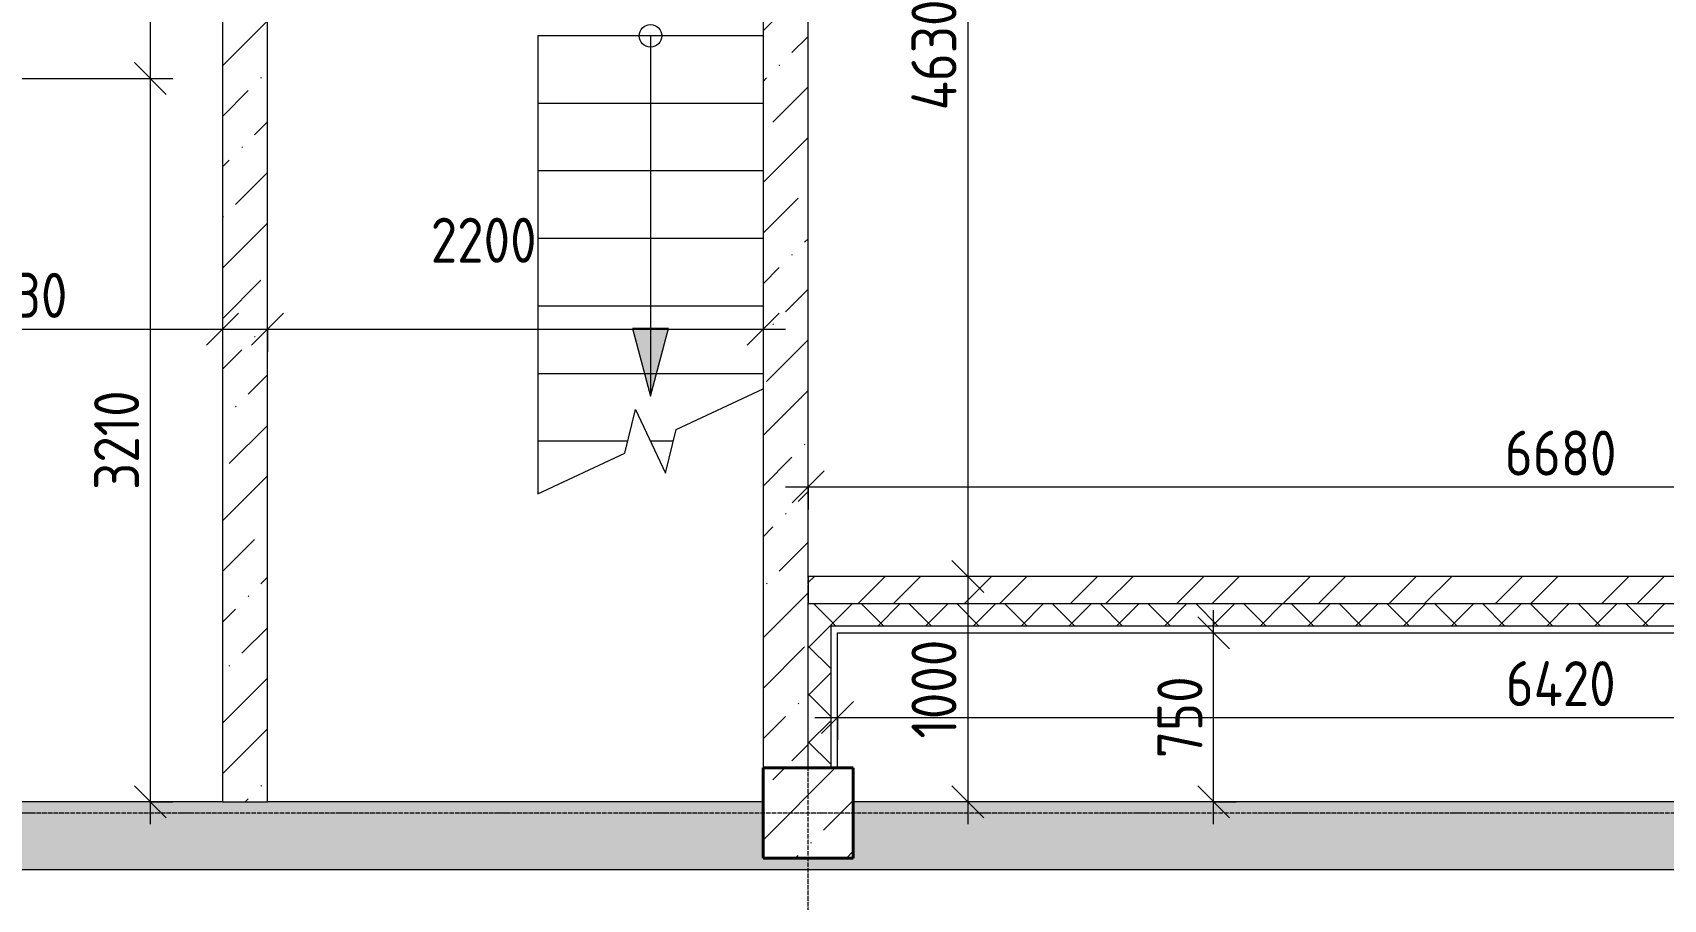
# Model space of a CAD drawing. Header units: millimetres. Extents: x -60946 to 138510, y -262288 to 24501.
# Drawn here: x 5357 to 12596, y -7378 to -3531 of the extents above; entities that cross this region are included whole.
import ezdxf

# ---------------------------------------------------------------- set-up
doc = ezdxf.new("R2010")
doc.units = ezdxf.units.MM
doc.linetypes.add('ADSK_Линия сетки', pattern=[25, 20, -2.5, 0, -2.5])
for name, color, linetype, lineweight in [('Лестницы', 7, 'Continuous', 9), ('Несущие колонны', 7, 'Continuous', 18), ('Оси', 7, 'Continuous', 9), ('Размеры', 7, 'Continuous', 9), ('Стены внутренние', 7, 'Continuous', 18), ('Стены наружные', 7, 'Continuous', 18), ('Стены штриховка', 7, 'Continuous', 9), ('Стрелки вверх', 7, 'Continuous', 18)]:
    doc.layers.add(name, color=color, linetype=linetype, lineweight=lineweight)
doc.styles.add('GOST Common_3', font='', dxfattribs={"width": 0.9, "height": 200})
doc.styles.get('GOST Common_3').set_extended_font_data('GOST Common')
doc.dimstyles.new('ADSK_Основной_2_0_1', dxfattribs={"dimscale": 304.8, "dimtxt": 201.142999, "dimasz": 0.463911, "dimexe": 0.328084, "dimexo": 0.328084, "dimgap": 0.164042, "dimtad": 1, "dimdec": 3, "dimrnd": 0.001, "dimdsep": 46, "dimtxsty": 'GOST Common_3', "dimblk1": 'OBLIQUE', "dimblk2": 'OBLIQUE', "dimsah": 1, "dimcen": 0.09, "dimdle": 0.328084, "dimazin": 2, "dimtfac": 1, "dimtdec": 4, "dimtix": 1, "dimtmove": 1, "dimatfit": 3, "dimfxl": 1, "dimtvp": 1, "dimtolj": 1, "dimtzin": 0, "dimlwd": 20, "dimlwe": 20, "dimarcsym": 2})
doc.dimstyles.new('ADSK_Основной_2_0_2', dxfattribs={"dimscale": 304.8, "dimtxt": 201.142999, "dimasz": 0.463911, "dimexe": 0.328084, "dimexo": 0.328084, "dimgap": 0.164042, "dimtad": 1, "dimdec": 3, "dimrnd": 0.001, "dimdsep": 46, "dimtxsty": 'GOST Common_3', "dimblk1": 'OBLIQUE', "dimblk2": 'OBLIQUE', "dimsah": 1, "dimcen": 0.09, "dimdle": 0.328084, "dimazin": 2, "dimtfac": 1, "dimtdec": 4, "dimtix": 1, "dimtmove": 0, "dimatfit": 3, "dimfxl": 1, "dimtvp": 1, "dimtolj": 1, "dimtzin": 0, "dimlwd": 20, "dimlwe": 20, "dimarcsym": 2})
pattern_1 = [(45, (0, 0), (84.1903, 308.6967), [396.875, -79.375, 3.353, -76.022])]
pattern_2 = [(45, (0, 0), (-224.5064, 224.5064), []), (45, (224.5, 0), (-224.5064, 224.5064), [396.875, -79.375, 3.353, -76.022])]
pattern_3 = [(45, (0, 0), (-106.066, 106.066), []), (135, (0, 0), (-106.066, -106.066), [])]

# ---------------------------------------------------------------- blocks, each defined once
blk = doc.blocks.new('ADSK_КолоннаЖБ_Прямоугольная - 400x400 мм-1809659-Кладочный план подвала')
at = {"layer": 'Несущие колонны', "lineweight": 40}
for p, q in [((-200, 200), (200, 200)), ((-200, -200), (-200, 200)), ((200, 200), (200, -200)), ((200, -200), (-200, -200))]:
    blk.add_line(p, q, dxfattribs=at)
blk = doc.blocks.new('_Oblique')
at = {"color": 0, "linetype": 'ByBlock', "lineweight": -2}
blk.add_line((-0.5, -0.5), (0.5, 0.5), dxfattribs=at)
blk = doc.blocks.new('DIMBLOCK342-Кладочный план подвала')
at = {"layer": 'Defpoints', "color": 0, "transparency": 16777216}
for p in [(4370, -3735), (5880.3, -3735), (5780.3, -6945)]:
    blk.add_point(p, dxfattribs=at)
at = {"layer": 'Размеры', "color": 0, "lineweight": 20, "transparency": 16777216}
for p, q in [((5880.3, -7045), (5880.3, -3635)), ((4470, -3735), (5980.3, -3735)), ((5880.3, -6945), (5980.3, -6945))]:
    blk.add_line(p, q, dxfattribs=at)
at = {"layer": 'Размеры', "color": 0, "lineweight": 20, "transparency": 16777216, "xscale": 141.4, "yscale": 141.4, "zscale": 141.4}
for p, rotation in [((5880.3, -3735), 90), ((5880.3, -6945), 270)]:
    blk.add_blockref('_Oblique', p, dxfattribs=dict(at, rotation=rotation))
at = {"layer": 'Размеры', "color": 0, "lineweight": 9, "transparency": 16777216, "insert": (5730.3, -5340), "char_height": 200, "width": 560.473, "attachment_point": 5, "rotation": 90, "style": 'GOST Common_3'}
blk.add_mtext('\\A1;3210', dxfattribs=at)
blk = doc.blocks.new('DIMBLOCK343-Кладочный план подвала')
at = {"layer": 'Defpoints', "color": 0, "transparency": 16777216}
for p in [(5780.3, -545), (5880.3, -545), (4370, -3735)]:
    blk.add_point(p, dxfattribs=at)
at = {"layer": 'Размеры', "color": 0, "lineweight": 20, "transparency": 16777216}
for p, q in [((5880.3, -3835), (5880.3, -445)), ((5880.3, -545), (5980.3, -545)), ((4470, -3735), (5980.3, -3735))]:
    blk.add_line(p, q, dxfattribs=at)
at = {"layer": 'Размеры', "color": 0, "lineweight": 20, "transparency": 16777216, "xscale": 141.4, "yscale": 141.4, "zscale": 141.4}
for p, rotation in [((5880.3, -545), 90), ((5880.3, -3735), 270)]:
    blk.add_blockref('_Oblique', p, dxfattribs=dict(at, rotation=rotation))
at = {"layer": 'Размеры', "color": 0, "lineweight": 9, "transparency": 16777216, "insert": (5730.3, -2140), "char_height": 200, "width": 560.473, "attachment_point": 5, "rotation": 90, "style": 'GOST Common_3'}
blk.add_mtext('\\A1;3190', dxfattribs=at)
blk = doc.blocks.new('DIMBLOCK345-Кладочный план подвала')
at = {"layer": 'Defpoints', "color": 0, "transparency": 16777216}
for p in [(4370, -3735), (6200, -4747.3), (6200, -4847.3)]:
    blk.add_point(p, dxfattribs=at)
at = {"layer": 'Размеры', "color": 0, "lineweight": 20, "transparency": 16777216}
for p, q in [((4370, -3835), (4370, -4947.3)), ((4270, -4847.3), (6300, -4847.3)), ((6200, -4847.3), (6200, -4947.3))]:
    blk.add_line(p, q, dxfattribs=at)
at = {"layer": 'Размеры', "color": 0, "lineweight": 20, "transparency": 16777216, "xscale": 141.4, "yscale": 141.4, "zscale": 141.4, "rotation": 180}
blk.add_blockref('_Oblique', (4370, -4847.3), dxfattribs=at)
at = {"layer": 'Размеры', "color": 0, "lineweight": 20, "transparency": 16777216, "xscale": 141.4, "yscale": 141.4, "zscale": 141.4}
blk.add_blockref('_Oblique', (6200, -4847.3), dxfattribs=at)
at = {"layer": 'Размеры', "color": 0, "lineweight": 9, "transparency": 16777216, "insert": (5285, -4697.3), "char_height": 200, "width": 560.473, "attachment_point": 5, "style": 'GOST Common_3'}
blk.add_mtext('\\A1;1830', dxfattribs=at)
blk = doc.blocks.new('DIMBLOCK346-Кладочный план подвала')
at = {"layer": 'Defpoints', "color": 0, "transparency": 16777216}
for p in [(6400, -4747.3), (8600, -4747.3), (8600, -4847.3)]:
    blk.add_point(p, dxfattribs=at)
at = {"layer": 'Размеры', "color": 0, "lineweight": 20, "transparency": 16777216}
for p, q in [((6300, -4847.3), (8700, -4847.3)), ((6400, -4847.3), (6400, -4947.3)), ((8600, -4847.3), (8600, -4947.3))]:
    blk.add_line(p, q, dxfattribs=at)
at = {"layer": 'Размеры', "color": 0, "lineweight": 20, "transparency": 16777216, "xscale": 141.4, "yscale": 141.4, "zscale": 141.4, "rotation": 180}
blk.add_blockref('_Oblique', (6400, -4847.3), dxfattribs=at)
at = {"layer": 'Размеры', "color": 0, "lineweight": 20, "transparency": 16777216, "xscale": 141.4, "yscale": 141.4, "zscale": 141.4}
blk.add_blockref('_Oblique', (8600, -4847.3), dxfattribs=at)
at = {"layer": 'Размеры', "color": 0, "lineweight": 9, "transparency": 16777216, "insert": (7124.7, -4352.6), "char_height": 200, "width": 605.475, "attachment_point": 1, "line_spacing_factor": 1.022761, "style": 'GOST Common_3'}
blk.add_mtext('\\A1;2200', dxfattribs=at)
blk = doc.blocks.new('DIMBLOCK355-Кладочный план подвала')
at = {"layer": 'Defpoints', "color": 0, "transparency": 16777216}
for p in [(9608.3, -1315), (9508.4, -5945), (9608.3, -5945)]:
    blk.add_point(p, dxfattribs=at)
at = {"layer": 'Размеры', "color": 0, "lineweight": 20, "transparency": 16777216}
for p, q in [((9508.4, -1215), (9508.4, -6045)), ((9508.3, -1315), (9408.4, -1315)), ((9508.3, -5945), (9408.4, -5945))]:
    blk.add_line(p, q, dxfattribs=at)
at = {"layer": 'Размеры', "color": 0, "lineweight": 20, "transparency": 16777216, "xscale": 141.4, "yscale": 141.4, "zscale": 141.4}
for p, rotation in [((9508.4, -1315), 90), ((9508.4, -5945), 270)]:
    blk.add_blockref('_Oblique', p, dxfattribs=dict(at, rotation=rotation))
at = {"layer": 'Размеры', "color": 0, "lineweight": 9, "transparency": 16777216, "insert": (9358.4, -3630), "char_height": 200, "width": 625.93, "attachment_point": 5, "rotation": 90, "style": 'GOST Common_3'}
blk.add_mtext('\\A1;4630', dxfattribs=at)
blk = doc.blocks.new('DIMBLOCK356-Кладочный план подвала')
at = {"layer": 'Defpoints', "color": 0, "transparency": 16777216}
for p in [(9608.3, -5945), (9508.4, -6945), (9608.3, -6945)]:
    blk.add_point(p, dxfattribs=at)
at = {"layer": 'Размеры', "color": 0, "lineweight": 20, "transparency": 16777216}
for p, q in [((9508.4, -5845), (9508.4, -7045)), ((9508.3, -5945), (9408.4, -5945)), ((9508.3, -6945), (9408.4, -6945))]:
    blk.add_line(p, q, dxfattribs=at)
at = {"layer": 'Размеры', "color": 0, "lineweight": 20, "transparency": 16777216, "xscale": 141.4, "yscale": 141.4, "zscale": 141.4}
for p, rotation in [((9508.4, -5945), 90), ((9508.4, -6945), 270)]:
    blk.add_blockref('_Oblique', p, dxfattribs=dict(at, rotation=rotation))
at = {"layer": 'Размеры', "color": 0, "lineweight": 9, "transparency": 16777216, "insert": (9358.4, -6445), "char_height": 200, "width": 560.473, "attachment_point": 5, "rotation": 90, "style": 'GOST Common_3'}
blk.add_mtext('\\A1;1000', dxfattribs=at)
blk = doc.blocks.new('DIMBLOCK357-Кладочный план подвала')
at = {"layer": 'Defpoints', "color": 0, "transparency": 16777216}
for p in [(10499.8, -6195), (10599.8, -6195), (10499.8, -6945)]:
    blk.add_point(p, dxfattribs=at)
at = {"layer": 'Размеры', "color": 0, "lineweight": 20, "transparency": 16777216}
for p, q in [((10599.8, -7045), (10599.8, -6095)), ((10599.8, -6195), (10699.8, -6195)), ((10599.8, -6945), (10699.8, -6945))]:
    blk.add_line(p, q, dxfattribs=at)
at = {"layer": 'Размеры', "color": 0, "lineweight": 20, "transparency": 16777216, "xscale": 141.4, "yscale": 141.4, "zscale": 141.4}
for p, rotation in [((10599.8, -6195), 90), ((10599.8, -6945), 270)]:
    blk.add_blockref('_Oblique', p, dxfattribs=dict(at, rotation=rotation))
at = {"layer": 'Размеры', "color": 0, "lineweight": 9, "transparency": 16777216, "insert": (10449.8, -6570), "char_height": 200, "width": 454.106, "attachment_point": 5, "rotation": 90, "style": 'GOST Common_3'}
blk.add_mtext('\\A1;750', dxfattribs=at)
blk = doc.blocks.new('DIMBLOCK358-Кладочный план подвала')
at = {"layer": 'Defpoints', "color": 0, "transparency": 16777216}
for p in [(8800, -5447.3), (15480, -5447.3), (15480, -5547.3)]:
    blk.add_point(p, dxfattribs=at)
at = {"layer": 'Размеры', "color": 0, "lineweight": 20, "transparency": 16777216}
for p, q in [((8700, -5547.3), (15580, -5547.3)), ((8800, -5547.3), (8800, -5647.3)), ((15480, -5547.3), (15480, -5647.3))]:
    blk.add_line(p, q, dxfattribs=at)
at = {"layer": 'Размеры', "color": 0, "lineweight": 20, "transparency": 16777216, "xscale": 141.4, "yscale": 141.4, "zscale": 141.4, "rotation": 180}
blk.add_blockref('_Oblique', (8800, -5547.3), dxfattribs=at)
at = {"layer": 'Размеры', "color": 0, "lineweight": 20, "transparency": 16777216, "xscale": 141.4, "yscale": 141.4, "zscale": 141.4}
blk.add_blockref('_Oblique', (15480, -5547.3), dxfattribs=at)
at = {"layer": 'Размеры', "color": 0, "lineweight": 9, "transparency": 16777216, "insert": (12140, -5397.3), "char_height": 200, "width": 605.475, "attachment_point": 5, "style": 'GOST Common_3'}
blk.add_mtext('\\A1;6680', dxfattribs=at)
blk = doc.blocks.new('DIMBLOCK359-Кладочный план подвала')
at = {"layer": 'Defpoints', "color": 0, "transparency": 16777216}
for p in [(8930, -6470.7), (15350, -6470.7), (15350, -6570.7)]:
    blk.add_point(p, dxfattribs=at)
at = {"layer": 'Размеры', "color": 0, "lineweight": 20, "transparency": 16777216}
for p, q in [((8830, -6570.7), (15450, -6570.7)), ((8930, -6570.7), (8930, -6670.7)), ((15350, -6570.7), (15350, -6670.7))]:
    blk.add_line(p, q, dxfattribs=at)
at = {"layer": 'Размеры', "color": 0, "lineweight": 20, "transparency": 16777216, "xscale": 141.4, "yscale": 141.4, "zscale": 141.4, "rotation": 180}
blk.add_blockref('_Oblique', (8930, -6570.7), dxfattribs=at)
at = {"layer": 'Размеры', "color": 0, "lineweight": 20, "transparency": 16777216, "xscale": 141.4, "yscale": 141.4, "zscale": 141.4}
blk.add_blockref('_Oblique', (15350, -6570.7), dxfattribs=at)
at = {"layer": 'Размеры', "color": 0, "lineweight": 9, "transparency": 16777216, "insert": (12140, -6420.7), "char_height": 200, "width": 625.93, "attachment_point": 5, "style": 'GOST Common_3'}
blk.add_mtext('\\A1;6420', dxfattribs=at)

msp = doc.modelspace()

# ---------------------------------------------------------------- hatches: boundary and pattern name
at = {"layer": 'Несущие колонны', "lineweight": 9}
h = msp.add_hatch(dxfattribs=at)
h.set_pattern_fill('FP_3', color=256, style=0, pattern_type=2)
h.set_pattern_definition(pattern_2)
h.paths.add_polyline_path([(8600, -7195.031), (9000, -7195.031), (9000, -6795.031), (8600, -6795.031), (8600, -6945.031)])
at = {"layer": 'Стены внутренние', "lineweight": 9}
h = msp.add_hatch(dxfattribs=at)
h.set_pattern_fill('FP_2', color=256, style=0, pattern_type=2)
h.set_pattern_definition([(45, (0, 0), (-235.732, 235.732), []), (45, (157.15, 0), (-235.732, 235.732), [])])
h.paths.add_polyline_path([(15480, -6065.031), (15480, -5945.031), (8800, -5945.031), (8800, -6065.031), (9298.7103, -6065.031)])
h = msp.add_hatch(dxfattribs=at)
h.set_pattern_fill('FP_3', color=256, style=0, pattern_type=2)
h.set_pattern_definition(pattern_2)
h.paths.add_polyline_path([(61550, -7245.031), (61550, -6945.031), (49800, -6945.031), (49800, -7195.031), (49400, -7195.031), (49400, -6945.031), (34000, -6945.031), (34000, -7195.031), (33600, -7195.031), (33600, -6945.031), (28000, -6945.031), (28000, -7195.031), (27600, -7195.031), (27600, -6945.031), (22000, -6945.031), (22000, -7195.031), (21600, -7195.031), (21600, -6945.031), (9000, -6945.031), (9000, -7195.031), (8600, -7195.031), (8600, -6945.031), (3000, -6945.031), (3000, -7195.031), (2600, -7195.031), (2600, -6945.031), (-13400, -6945.031), (-13400, -7195.031), (-13800, -7195.031), (-13800, -6945.031), (-19400, -6945.031), (-19400, -7195.031), (-19550, -7195.031), (-19550, -7245.031), (52785.5782, -7245.031)])
at = {"layer": 'Стены наружные', "lineweight": 9}
h = msp.add_hatch(dxfattribs=at)
h.set_pattern_fill('FP_1', color=256, style=0, pattern_type=2)
h.set_pattern_definition(pattern_1)
h.paths.add_polyline_path([(6400, -6945.031), (6400, -545.031), (6200, -545.031), (6200, -6945.031)])
h = msp.add_hatch(dxfattribs=at)
h.set_pattern_fill('FP_1', color=256, style=0, pattern_type=2)
h.set_pattern_definition(pattern_1)
h.paths.add_polyline_path([(8600, -6795.031), (8800, -6795.031), (8800, -1245.031), (8600, -1245.031), (8600, -6109.8247)])
h.paths.add_polyline_path([(8661.5385, -745.031), (8800, -745.031), (8800, -545.031), (8600, -545.031), (8600, -745.031), (8651.9481, -745.031)])
h = msp.add_hatch(dxfattribs=at)
h.set_pattern_fill('FP_24', color=256, style=0, pattern_type=2)
h.set_pattern_definition(pattern_3)
h.paths.add_polyline_path([(8900, -6795.031), (8900, -6065.031), (8800, -6065.031), (8800, -6795.031)])
h = msp.add_hatch(dxfattribs=at)
h.set_pattern_fill('FP_24', color=256, style=0, pattern_type=2)
h.set_pattern_definition(pattern_3)
h.paths.add_polyline_path([(15480, -6165.031), (15480, -6065.031), (8900, -6065.031), (8900, -6165.031), (15380, -6165.031)])
at = {"layer": 'Стрелки вверх'}
msp.add_hatch(color=256, dxfattribs=at).paths.add_polyline_path([(8100, -5145.031), (8180.3848, -4845.031), (8019.6152, -4845.031)])

# ---------------------------------------------------------------- linework, layer by layer
at = {"layer": 'Лестницы'}
for p, q in [((8600, -3545.031), (7600, -3545.031)), ((7600, -3545.031), (7600, -3845.031)), ((8600, -3545.031), (7600, -3545.031)), ((7600, -3845.031), (7600, -4145.031)), ((8600, -3845.031), (7600, -3845.031)), ((8600, -3845.031), (7600, -3845.031)), ((7600, -4145.031), (7600, -4445.031)), ((8600, -4145.031), (7600, -4145.031)), ((8600, -4145.031), (7600, -4145.031)), ((7600, -4445.031), (7600, -4745.031)), ((8600, -4445.031), (7600, -4445.031)), ((8600, -4445.031), (7600, -4445.031)), ((7600, -4745.031), (7600, -5045.031)), ((8600, -4745.031), (7600, -4745.031)), ((8600, -4745.031), (7600, -4745.031)), ((7600, -5045.031), (7600, -5345.031)), ((8600, -5045.031), (7600, -5045.031)), ((8600, -5045.031), (7600, -5045.031)), ((8213.2885, -5292.2037), (8600, -5111.8772)), ((7986.7115, -5397.8583), (8033.9659, -5203.4204)), ((8033.9659, -5203.4204), (8166.0341, -5486.6416)), ((7600, -5345.031), (7600, -5578.1849)), ((7999.5502, -5345.031), (7600, -5345.031)), ((7999.5502, -5345.031), (7600, -5345.031)), ((8200.4498, -5345.031), (8100, -5345.031)), ((8200.4498, -5345.031), (8100, -5345.031)), ((8166.0341, -5486.6416), (8213.2885, -5292.2037)), ((7600, -5578.1849), (7986.7115, -5397.8583))]:
    msp.add_line(p, q, dxfattribs=at)
at = {"layer": 'Несущие колонны', "lineweight": 9}
for p, q in [((8800, -6795.031), (8600, -6795.031)), ((8600, -6795.031), (8600, -6945.031)), ((9000, -6795.031), (8800, -6795.031)), ((9000, -6945.031), (9000, -6795.031))]:
    msp.add_line(p, q, dxfattribs=at)
at = {"layer": 'Оси', "linetype": 'ADSK_Линия сетки', "lineweight": 5}
for p, q in [((8800, -10973.8823), (8800, 10027.4451)), ((62221.372, -6995.031), (-25240.0967, -6995.031))]:
    msp.add_line(p, q, dxfattribs=at)
at = {"layer": 'Стены внутренние', "lineweight": 5}
for p, q in [((15480, -5945.031), (8800, -5945.031)), ((8800, -6065.031), (15480, -6065.031)), ((6200, -6945.031), (3000, -6945.031)), ((8600, -6945.031), (6400, -6945.031)), ((15350, -6945.031), (9000, -6945.031)), ((-19850, -7245.031), (61850, -7245.031))]:
    msp.add_line(p, q, dxfattribs=at)
at = {"layer": 'Стены наружные', "lineweight": 9}
for p, q in [((6200, -545.031), (6200, -6945.031)), ((8800, -5945.031), (8800, -1315.031)), ((6400, -6945.031), (6400, -2395.031)), ((8600, -2395.031), (8600, -6795.031)), ((8800, -6795.031), (8800, -6065.031)), ((8930, -6795.031), (8930, -6195.031)), ((8930, -6195.031), (15350, -6195.031)), ((8600, -6795.031), (8800, -6795.031)), ((8800, -6795.031), (8930, -6795.031))]:
    msp.add_line(p, q, dxfattribs=at)
at = {"layer": 'Стены штриховка', "lineweight": 9}
for p, q in [((8800, -5945.031), (8800, -6065.031)), ((8900, -6165.031), (8900, -6795.031)), ((15380, -6165.031), (8900, -6165.031)), ((6200, -6945.031), (6400, -6945.031))]:
    msp.add_line(p, q, dxfattribs=at)
at = {"layer": 'Стрелки вверх'}
for p, q in [((8100, -3545.031), (8100, -3845.031)), ((8100, -3845.031), (8100, -4145.031)), ((8100, -4145.031), (8100, -4445.031)), ((8100, -4445.031), (8100, -4745.031)), ((8100, -4745.031), (8100, -5045.031)), ((8180.3848, -4845.031), (8019.6152, -4845.031)), ((8019.6152, -4845.031), (8100, -5145.031)), ((8100, -5145.031), (8180.3848, -4845.031)), ((8100, -5045.031), (8100, -5145.031))]:
    msp.add_line(p, q, dxfattribs=at)
msp.add_circle((8100, -3545.031), 50, dxfattribs=at)

# ---------------------------------------------------------------- block references
at = {"layer": 'Несущие колонны', "lineweight": 40, "rotation": 89.9999999999999}
msp.add_blockref('ADSK_КолоннаЖБ_Прямоугольная - 400x400 мм-1809659-Кладочный план подвала', (8800, -6995.031), dxfattribs=at)

# ---------------------------------------------------------------- dimensions: what is measured, and where the dimension line sits
at = {"layer": 'Размеры', "lineweight": 9}
for base, p1, p2, override, picture, middle in [((5880.3171, -545.031), (4370, -3735.031), (5780.3322, -545.031), {"dimpost": '<>', "dimfxl": 3487.855616}, 'DIMBLOCK343-Кладочный план подвала', (5730.3171, -2140.031)), ((9508.3598, -5945.031), (9608.3447, -1315.031), (9608.3447, -5945.031), {"dimpost": '<>', "dimfxl": 4630}, 'DIMBLOCK355-Кладочный план подвала', (9358.3598, -3630.031)), ((5880.3171, -3735.031), (5780.3322, -6945.031), (4370, -3735.031), {"dimpost": '<>', "dimfxl": 3506.156984}, 'DIMBLOCK342-Кладочный план подвала', (5730.3171, -5340.031)), ((9508.3598, -6945.031), (9608.3447, -5945.031), (9608.3447, -6945.031), {"dimpost": '<>', "dimfxl": 1000}, 'DIMBLOCK356-Кладочный план подвала', (9358.3598, -6445.031)), ((10599.7598, -6195.031), (10499.7749, -6945.031), (10499.7749, -6195.031), {"dimpost": '<>', "dimfxl": 750}, 'DIMBLOCK357-Кладочный план подвала', (10449.7598, -6570.031))]:
    dim = msp.add_linear_dim(base=base, p1=p1, p2=p2, angle=90, dimstyle='ADSK_Основной_2_0_2', override=override, dxfattribs=at)
    dim.commit()
    dim.dimension.update_dxf_attribs({"geometry": picture, "text_midpoint": middle})
for base, p1, p2, override, picture, middle in [((6200, -4847.2524), (4370, -3735.031), (6200, -4747.2675), {"dimpost": '<>', "dimfxl": 2091.296897}, 'DIMBLOCK345-Кладочный план подвала', (5285, -4697.2524)), ((15480, -5547.2524), (8800, -5447.2675), (15480, -5447.2675), {"dimpost": '<>', "dimfxl": 6680}, 'DIMBLOCK358-Кладочный план подвала', (12140, -5397.2524)), ((15350, -6570.7088), (8930, -6470.7239), (15350, -6470.7239), {"dimpost": '<>', "dimfxl": 6420}, 'DIMBLOCK359-Кладочный план подвала', (12140, -6420.7088))]:
    dim = msp.add_linear_dim(base=base, p1=p1, p2=p2, dimstyle='ADSK_Основной_2_0_2', override=override, dxfattribs=at)
    dim.commit()
    dim.dimension.update_dxf_attribs({"geometry": picture, "text_midpoint": middle})
dim = msp.add_linear_dim(base=(8600, -4847.2524), p1=(6400, -4747.2675), p2=(8600, -4747.2675), dimstyle='ADSK_Основной_2_0_1', override={"dimpost": '<>', "dimfxl": 2200}, dxfattribs=at)
dim.commit()
dim.dimension.update_dxf_attribs({"geometry": 'DIMBLOCK346-Кладочный план подвала', "text_midpoint": (7427.4057, -4669.2201), "dimtype": 160})

doc.saveas('drawing.dxf')
